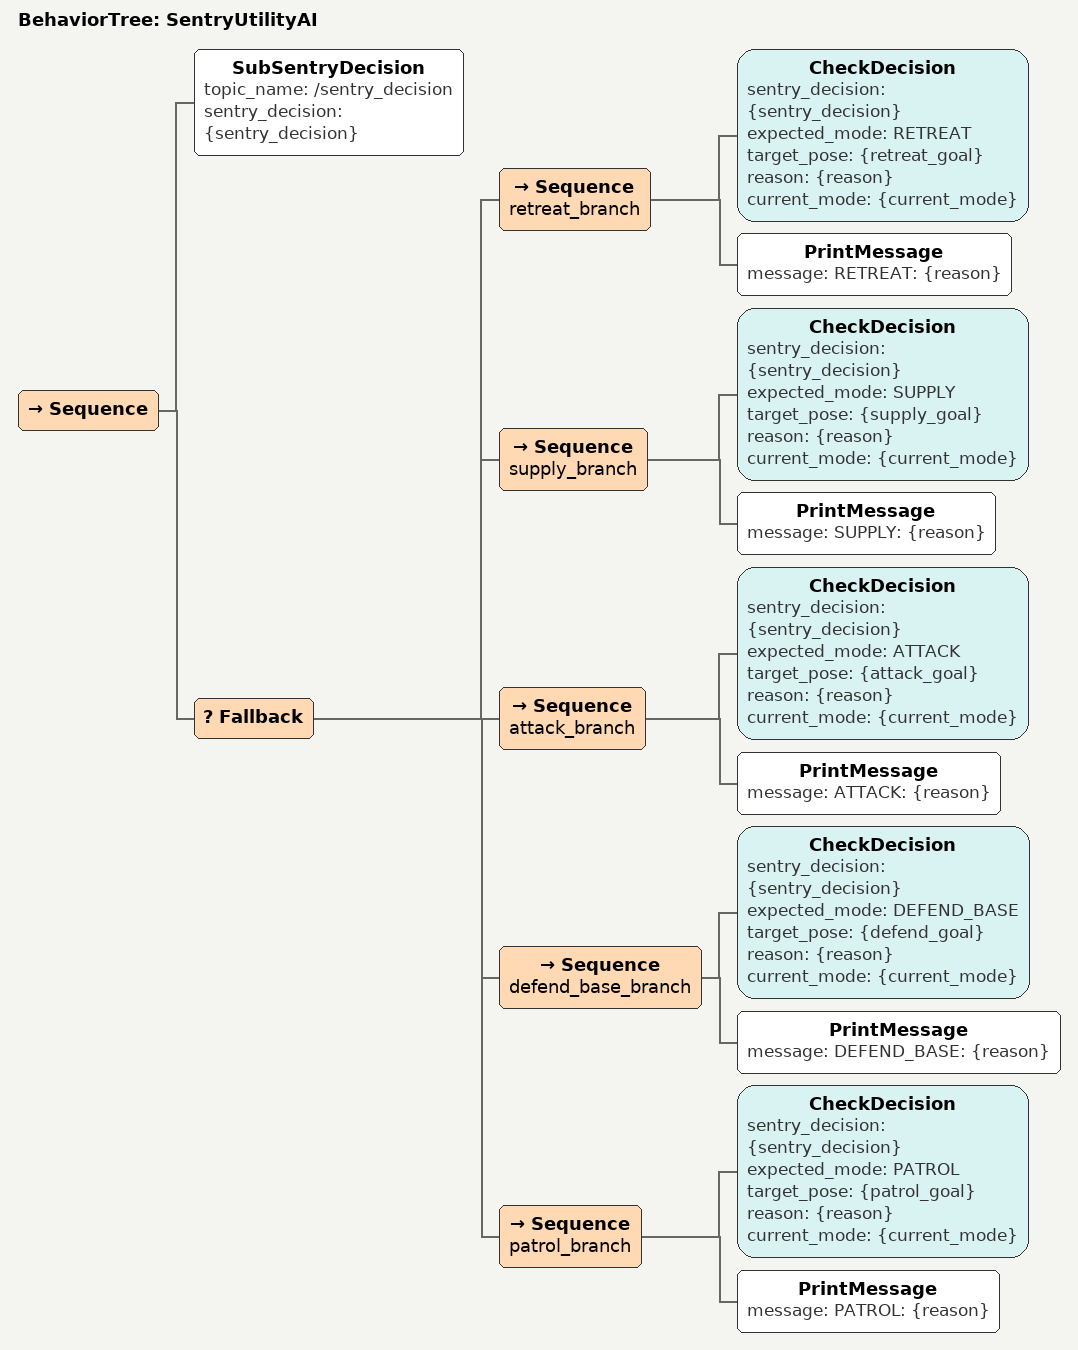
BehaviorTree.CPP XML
<root BTCPP_format="4">

  <BehaviorTree ID="SentryUtilityAI">
    <!--
      第一层：先订阅决策消息，再按优先级执行
      SubSentryDecision 每次被 tick 都会从 /sentry_decision 更新黑板数据
    -->
    <Sequence>
      <SubSentryDecision topic_name="/sentry_decision"
                         sentry_decision="{sentry_decision}"/>

      <!-- 按优先级从高到低排列的 Fallback -->
      <Fallback>

        <!-- ====== RETREAT：撤退（最高优先级） ====== -->
        <Sequence name="retreat_branch">
          <CheckDecision sentry_decision="{sentry_decision}"
                         expected_mode="RETREAT"
                         target_pose="{retreat_goal}"
                         reason="{reason}"
                         current_mode="{current_mode}"/>
          <!-- 使用 SendGoal 或你的导航节点导航到 retreat_goal -->
          <PrintMessage message="RETREAT: {reason}"/>
        </Sequence>

        <!-- ====== SUPPLY：补给 ====== -->
        <Sequence name="supply_branch">
          <CheckDecision sentry_decision="{sentry_decision}"
                         expected_mode="SUPPLY"
                         target_pose="{supply_goal}"
                         reason="{reason}"
                         current_mode="{current_mode}"/>
          <PrintMessage message="SUPPLY: {reason}"/>
        </Sequence>

        <!-- ====== ATTACK：攻击 ====== -->
        <Sequence name="attack_branch">
          <CheckDecision sentry_decision="{sentry_decision}"
                         expected_mode="ATTACK"
                         target_pose="{attack_goal}"
                         reason="{reason}"
                         current_mode="{current_mode}"/>
          <!-- 攻击模式下可以用 ChaseGoal 追击动态目标 -->
          <PrintMessage message="ATTACK: {reason}"/>
        </Sequence>

        <!-- ====== DEFEND_BASE：防守基地 ====== -->
        <Sequence name="defend_base_branch">
          <CheckDecision sentry_decision="{sentry_decision}"
                         expected_mode="DEFEND_BASE"
                         target_pose="{defend_goal}"
                         reason="{reason}"
                         current_mode="{current_mode}"/>
          <PrintMessage message="DEFEND_BASE: {reason}"/>
        </Sequence>

        <!-- ====== PATROL：巡逻（最低优先级） ====== -->
        <Sequence name="patrol_branch">
          <CheckDecision sentry_decision="{sentry_decision}"
                         expected_mode="PATROL"
                         target_pose="{patrol_goal}"
                         reason="{reason}"
                         current_mode="{current_mode}"/>
          <PrintMessage message="PATROL: {reason}"/>
        </Sequence>

      </Fallback>
    </Sequence>
  </BehaviorTree>

</root>
